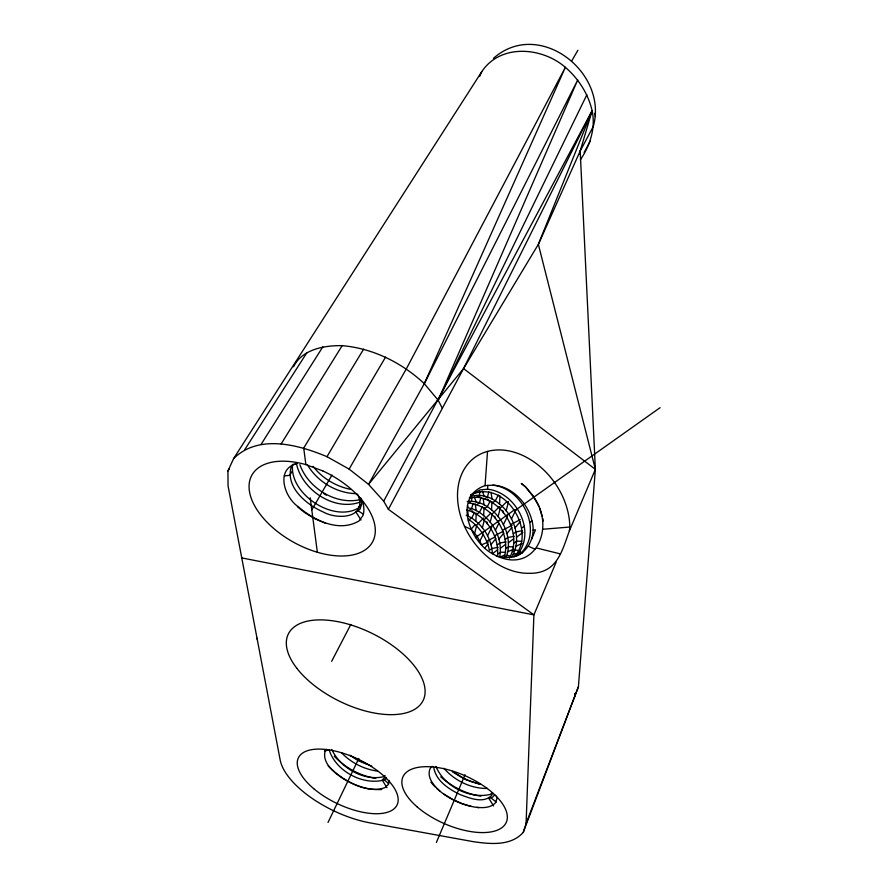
<?xml version="1.0" encoding="UTF-8"?>
<svg xmlns="http://www.w3.org/2000/svg" width="888" height="888" viewBox="0 0 888 888"><rect width="100%" height="100%" fill="white"/><g stroke="black" fill="none" stroke-linecap="round" stroke-linejoin="round"><path stroke-width="1.33" d="M493.495 58.297C539.027 18.093 608.58 72.527 593.273 126.507L580.186 151.027L538.361 244.333L463.558 368.576L388.378 509.324L533.899 614.862L526.085 823.498L523.276 832.345C510.833 846.386 489.921 844.055 473.193 841.658L369.131 822.71A73.815 33.145 25.5 0 1 280.197 760.106L228.038 485.725L227.939 470.984L233.611 458.574L481.751 71.662C500.532 43.479 542.002 47.042 565.367 67.322C578.499 78.699 588.167 93.695 592.13 110.7C595.781 128.161 590.098 145.321 580.397 159.796M468.431 521.423L468.553 518.736M497.624 549.816L492.341 553.779C491.941 541.292 485.57 529.059 475.868 521.245L476.234 513.12M504.539 555.111L499.622 557.209C502.775 541.869 495.615 525.33 483.66 515.606L484.027 507.414M506.005 557.564C512.609 540.892 505.083 520.868 491.552 509.879L491.93 501.642M511.632 557.431C522.188 539.96 514.751 516.317 499.567 504.073L499.944 495.781M580.03 153.802L580.186 151.027L592.13 110.7L383.705 501.209L388.378 509.324M539.282 507.037L533.422 496.27L525.652 486.924L521.323 483.449L525.629 487.013L533.422 496.781C556.832 527.849 534.021 577.133 492.873 553.946C469.697 542.102 452.547 496.725 485.048 485.625L487.534 451.415M359.363 506.249L358.175 508.191C332.867 522.766 289.177 493.739 292.596 464.635M523.276 832.345L578.41 686.724L595.371 469.352L580.186 151.027L579.82 153.757M471.861 497.28L471.55 501.11L468.897 503.085C493.584 505.805 510.844 533.677 504.329 557.22L507.07 555.366L510.8 556.243M479.786 491.341L479.476 495.193L476.789 497.202L469.253 497.979M513.886 557.231C538.372 531.401 503.94 477.922 470.684 495.082L479.964 489.943L487.523 489.199L487.845 485.314M291.497 466.111C284.626 486.757 306.36 504.65 323.399 512.065C337.14 519.802 367.255 518.636 358.142 494.916M569.386 530.858L569.819 527.039A66.644 50.194 54.9 0 0 508.069 450.749A66.644 50.194 54.9 0 0 458.497 506.97A66.644 50.194 54.9 0 0 529.015 573.315C556.843 573.826 561.66 552.158 569.386 530.858L595.371 469.352L538.361 244.333L592.13 110.7L463.558 368.576L368.542 484.36L383.705 501.209M485.048 485.625L492.918 485.181A38.539 29.315 55 0 1 531.979 520.912C535.975 534.809 529.392 550.826 515.817 556.388M509.357 558.241C522.821 534.165 503.774 500.155 476.789 497.202M497.391 556.521C499.778 536.652 486.324 515.317 466.822 510.001M389.066 780.419L388.134 784.637L384.926 787.645C370.585 792.751 355.056 785.714 342.768 778.365C334.143 772.371 321.978 763.181 325.119 751.204L326.706 749.317M506.171 510.878L508.513 501.509M482.362 527.883L484.337 520.002M490.187 522.288L492.174 514.363M498.124 516.627L500.455 507.314M488.411 541.902L481.629 544.821L477.178 536.408L474.647 533.388L476.612 525.563M492.563 792.584L491.852 795.215C483.638 803.995 469.608 798.168 460.128 794.594C448.729 789.11 435.653 780.685 433.721 767.121M473.06 503.574L471.672 508.469L469.042 510.411M480.919 497.746L479.52 502.675L476.856 504.639M488.877 491.841L487.479 496.803L484.77 498.79M526.085 823.498L578.41 686.724M556.143 562.204L533.899 614.862L241.769 557.93M436.397 842.423L465.023 774.747M479.62 76.468L481.751 71.662M586.846 94.805L438.184 400.233L424.309 383.671L565.367 67.322L406.327 368.909L349.151 469.119L368.542 484.36L424.309 383.671L577.722 79.964L438.184 400.233L442.346 408.291M516.705 555.344C536.996 532.478 516.428 492.152 487.523 489.199M386.513 777.433L385.725 779.098L382.439 780.397C361.583 784.903 335.764 770.717 329.237 750.127L324.464 750.837M293.573 366.744C302.12 349.195 324.431 345.354 342.18 345.654C372.993 348.329 401.864 362.659 424.309 383.671M328.016 822.455L358.808 758.43M511.41 519.025L515.639 510.478M487.49 535.864L491.663 527.461M495.36 530.325L498.945 523.088M503.33 524.719L507.536 516.217M479.742 541.314L483.305 534.165M331.657 661.294L350.849 624.442M482.439 506.671L479.498 512.243L476.867 514.163M490.343 500.876L487.379 506.482L484.704 508.436M498.346 495.016L495.371 500.654L492.662 502.63M474.658 512.376L471.728 517.915L469.13 519.813C479.609 526.839 486.835 537.973 489.388 550.294L492.03 548.462L498.168 547.33M584.138 152.447L590.298 141.125M359.096 507.015L360.339 504.75M256.676 638.849L257.032 638.228M311.81 509.867L331.968 475.047M571.65 61.05L577.899 50.25M233.611 458.574C258.663 433.877 298.335 444.655 326.973 456.687L385.57 357.087M363.625 349.139L303.707 448.063L305.883 464.613M292.03 471.473L289.71 475.302L284.271 475.968M281.174 443.867L342.18 345.654M261.083 444.377L322.844 346.831M227.939 470.984L229.426 468.664M244.877 449.439L307.026 352.492M531.601 539.316L535.486 529.847L533.033 530.058M490.898 544.677L495.959 538.539M498.801 539.205L503.885 533.033M506.804 533.644L511.91 527.439M514.929 528.016L520.057 521.778M484.793 548.04L488.156 543.978M506.726 501.709L499.911 508.469M475.191 524.464L471.184 529.159L474.647 533.388M483.716 517.948L476.268 525.496M490.742 513.253L484.038 519.902M499.489 506.56L491.919 514.219M384.926 777.255L381.962 780.385M385.037 775.535L384.038 776.612C363.958 781.573 340.315 767.843 331.79 749.505M519.98 554.112C543.856 532.023 523.132 488.234 492.918 485.181M494.738 794.571L492.751 797.124L488.322 798.356M471.217 495.293L473.404 493.029M432.123 766.444L430.225 768.342C426.284 777 433.666 785.591 439.849 790.931M355.533 512.409L360.084 509.113L361.66 504.218L360.45 497.891M491.519 793.361L490.298 794.438C469.486 799.255 444.011 786.202 435.941 766.411M500.266 548.362L505.572 544.377M508.302 542.857L513.63 538.85M516.45 537.273L522.877 532.445M483.105 532.045L475.446 537.64M490.875 526.529L482.284 532.789M498.745 520.934L490.087 527.25M506.726 515.273L498.002 521.622M514.829 509.523L506.038 515.928M514.84 510.656L660.062 407.703M486.757 541.225L495.082 536.94M494.605 535.741L502.997 531.424M502.553 530.18L512.165 525.33M510.611 524.542L520.301 519.647M497.258 544.866L499.944 543.012L506.116 541.869M505.239 539.36L507.958 537.484L514.174 536.341M513.331 533.777L516.095 531.868L522.344 530.724M521.545 528.116L524.342 526.184M529.87 522.366L531.979 520.912M497.857 554.012L500.543 552.181L505.616 552.336M505.86 548.562L508.591 546.708L513.686 546.864M513.974 543.034L516.749 541.147L521.889 541.303M512.465 551.726L515.24 549.861L519.003 550.738M359.518 502.297C333.932 511.277 302.12 489.932 296.536 464.013L292.485 464.502M515.928 509.879L517.116 509.179M522.832 552.203C515.129 557.664 504.917 558.929 496.081 555.733M470.052 496.847C480.108 492.907 491.797 497.191 499.567 504.073M515.85 546.22L522.055 543.578M507.681 551.759L513.852 549.117M297.214 463.525C274.925 468.686 284.293 497.591 298.512 506.904C314.241 520.59 339.394 532.844 359.174 520.834L363.037 515.417C364.779 509.579 363.847 503.074 360.617 497.957M359.562 499.766C335.153 505.017 307.958 487.734 299.866 464.613M513.12 554.267L518.525 553.357M467.21 501.542C476.024 500.288 484.992 504.14 491.552 509.879M542.846 529.248L569.819 527.039M381.796 789.499C361.594 790.709 341.736 780.241 328.149 765.8M487.479 788.455C471.006 788.81 454.601 780.63 443.889 768.275M356.976 493.65C337.04 493.573 317.504 481.873 307.415 464.79M480.02 784.137L466.322 779.897L452.336 771.372M375.768 778.421C360.073 775.779 345.088 767.798 334.221 756.176M480.93 796.148C465.989 794.027 452.003 786.757 440.726 776.845M478.887 807.658C463.314 806.015 448.529 799.022 436.907 788.588M377.722 771.117C364.18 769.385 351.226 762.87 341.791 753.013M476.812 807.314C483.172 808.036 490.731 807.88 495.437 802.863L496.958 798.612L496.481 796.159M536.674 548.007L560.206 553.868M351.049 489.443C336.208 486.569 322.3 478.399 313.087 466.333M480.441 784.415L471.073 781.584L461.716 777.4L452.98 772.105M471.328 806.459L461.882 803.551L452.425 799.3L443.589 793.95M371.795 766.122L358.43 760.816L349.872 755.211M325.763 523.409L314.496 518.581L303.74 511.988M528.36 546.231L535.453 549.35M519.935 551.87L522.277 552.902M366.633 764.035L353.446 757.275M466.189 515.273L471.728 517.915L475.868 521.245M464.491 526.295L470.995 529.348M467.488 505.394L468.32 507.847C474.014 508.813 479.331 511.832 483.66 515.606M326.973 456.687L349.151 469.119M323.987 493.728L326.34 495.182M357.92 510.656L363.181 514.063M463.558 368.576L595.371 469.352M490.631 797.657L496.292 802.042M479.398 496.536L481.407 498.146M383.938 779.664L388.922 783.738M297.402 506.648L302.686 511.1M430.88 782.195L435.109 786.879M487.579 498.989L489.332 501.043M471.85 510.578L473.57 512.609M356.121 512.298L361.016 520.057M488.855 798.379L493.584 805.938M382.439 780.397L386.946 787.723M474.481 497.091L476.157 502.042M482.417 491.153L484.104 496.148M539.682 508.313L542.046 515.995M502.775 510.489L503.441 512.831M494.783 516.217L495.426 518.548M486.901 521.866L487.534 524.186M594.849 113.231L595.46 116.539M467.477 509.756L468.442 516.372M483.094 498.201L484.071 504.917M475.224 504.018L476.201 510.678M491.064 492.296L492.041 499.056M310.212 497.824L317.349 552.258M542.846 518.559L543.067 521.123M322.888 470.951L305.861 464.613A68.953 38.439 29 0 0 257.831 511A68.953 38.439 29 0 0 364.124 550.571A68.953 38.439 29 0 0 322.888 470.951M575.313 696.214L575.113 693.45L575.313 696.214M313.686 788.644A54.679 24.542 25.5 0 0 397.025 805.028A54.679 24.542 25.5 0 0 332.467 750.504A54.679 24.542 25.5 0 0 313.686 788.644M416.883 806.659A56.455 26.096 23.7 0 0 505.372 824.031A56.455 26.096 23.7 0 0 441.491 768.231A56.455 26.096 23.7 0 0 416.883 806.659M296.77 668.209A75.147 37.629 26.3 0 0 416.905 707.847A75.147 37.629 26.3 0 0 353.457 625.763A75.147 37.629 26.3 0 0 296.77 668.209"/></g></svg>
